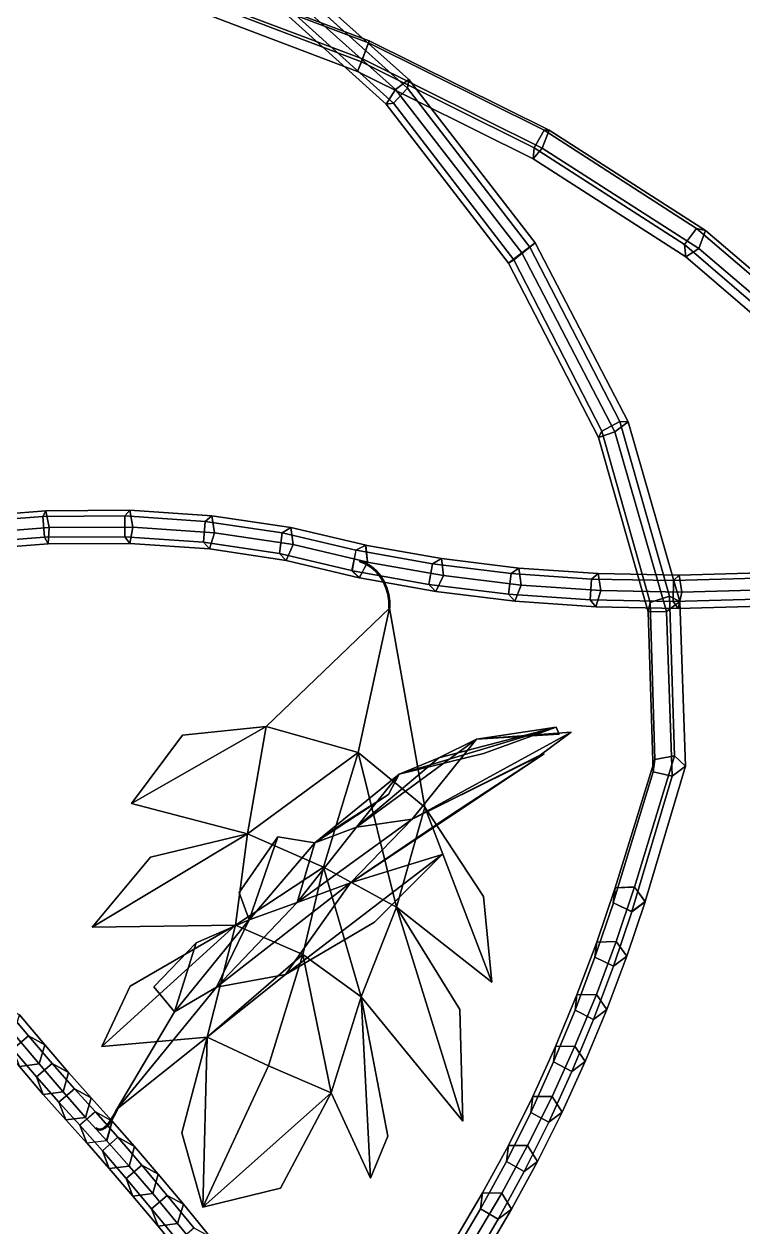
# Model space of a CAD drawing. Header units: metres. Extents: x -349 to 464, y -383 to 362.
# Drawn here: x 270.2 to 318.5, y -28.8 to 52.1 of the extents above; entities that cross this region are included whole.
import ezdxf

# ---------------------------------------------------------------- set-up
doc = ezdxf.new("R2010")
doc.units = ezdxf.units.M

msp = doc.modelspace()

# ---------------------------------------------------------------- linework, layer by layer
at = {"layer": 'Breeder_Leaf', "color": 3}
for points in [[(294.7413, 12.8482, 406.4042), (292.6465, 3.1488, 398.4723), (286.4664, 4.9006, 397.0119)], [(294.7413, 12.8482, 406.4042), (286.4664, 4.9006, 397.0119), (292.6465, 3.1488, 398.4723)], [(297.1327, -0.5403, 400.4984), (292.6465, 3.1488, 398.4723), (294.7413, 12.8482, 406.4042)], [(297.1327, -0.5403, 400.4984), (294.7413, 12.8482, 406.4042), (292.6465, 3.1488, 398.4723)], [(285.2154, -2.3148, 391.1718), (277.4028, -0.279, 388.7762), (286.4664, 4.9006, 397.0119)], [(285.2154, -2.3148, 391.1718), (286.4664, 4.9006, 397.0119), (277.4028, -0.279, 388.7762)], [(277.4028, -0.279, 388.7762), (280.8255, 4.3023, 392.6242), (286.4664, 4.9006, 397.0119)], [(277.4028, -0.279, 388.7762), (286.4664, 4.9006, 397.0119), (280.8255, 4.3023, 392.6242)], [(292.6465, 3.1488, 398.4723), (285.2154, -2.3148, 391.1718), (286.4664, 4.9006, 397.0119)], [(292.6465, 3.1488, 398.4723), (286.4664, 4.9006, 397.0119), (285.2154, -2.3148, 391.1718)], [(298.0679, 2.788, 227.8255), (305.9563, 4.8553, 220.9034), (295.4057, 1.6896, 224.134)], [(298.0679, 2.788, 227.8255), (295.4057, 1.6896, 224.134), (305.9563, 4.8553, 220.9034)], [(305.9563, 4.8553, 220.9034), (301.0703, 3.08035, 220.8307), (295.4057, 1.6896, 224.134)], [(305.9563, 4.8553, 220.9034), (295.4057, 1.6896, 224.134), (301.0703, 3.08035, 220.8307)], [(300.5899, 4.04605, 231.584), (305.9563, 4.8553, 220.9034), (298.0679, 2.788, 227.8255)], [(300.5899, 4.04605, 231.584), (298.0679, 2.788, 227.8255), (305.9563, 4.8553, 220.9034)], [(300.5899, 4.04605, 231.584), (306.1547, 4.3707, 226.91), (305.9563, 4.8553, 220.9034)], [(300.5899, 4.04605, 231.584), (305.9563, 4.8553, 220.9034), (306.1547, 4.3707, 226.91)], [(296.2791, -1.3484, 236.8892), (300.5899, 4.04605, 231.584), (292.5389, -1.8873, 233.3115)], [(296.2791, -1.3484, 236.8892), (292.5389, -1.8873, 233.3115), (300.5899, 4.04605, 231.584)], [(300.5899, 4.04605, 231.584), (298.0679, 2.788, 227.8255), (292.5389, -1.8873, 233.3115)], [(300.5899, 4.04605, 231.584), (292.5389, -1.8873, 233.3115), (298.0679, 2.788, 227.8255)], [(296.2791, -1.3484, 236.8892), (306.967, 4.5221, 233.4265), (300.5899, 4.04605, 231.584)], [(296.2791, -1.3484, 236.8892), (300.5899, 4.04605, 231.584), (306.967, 4.5221, 233.4265)], [(296.2791, -1.3484, 236.8892), (304.8869, 2.973, 235.7234), (306.967, 4.5221, 233.4265)], [(296.2791, -1.3484, 236.8892), (306.967, 4.5221, 233.4265), (304.8869, 2.973, 235.7234)], [(292.6465, 3.1488, 398.4723), (290.3134, -4.562, 392.7798), (285.2154, -2.3148, 391.1718)], [(292.6465, 3.1488, 398.4723), (285.2154, -2.3148, 391.1718), (290.3134, -4.562, 392.7798)], [(295.2294, -7.2526, 394.2528), (290.3134, -4.562, 392.7798), (292.6465, 3.1488, 398.4723)], [(295.2294, -7.2526, 394.2528), (292.6465, 3.1488, 398.4723), (290.3134, -4.562, 392.7798)], [(292.1219, -5.6245, 242.0732), (305.1422, 3.04974, 241.2531), (296.2791, -1.3484, 236.8892)], [(292.1219, -5.6245, 242.0732), (296.2791, -1.3484, 236.8892), (305.1422, 3.04974, 241.2531)], [(292.1219, -5.6245, 242.0732), (298.7833, -1.1206, 243.8019), (305.1422, 3.04974, 241.2531)], [(292.1219, -5.6245, 242.0732), (305.1422, 3.04974, 241.2531), (298.7833, -1.1206, 243.8019)], [(292.5389, -1.8873, 233.3115), (298.0679, 2.788, 227.8255), (295.4057, 1.6896, 224.134)], [(292.5389, -1.8873, 233.3115), (295.4057, 1.6896, 224.134), (298.0679, 2.788, 227.8255)], [(297.1327, -0.5403, 400.4984), (295.2294, -7.2526, 394.2528), (292.6465, 3.1488, 398.4723)], [(297.1327, -0.5403, 400.4984), (292.6465, 3.1488, 398.4723), (295.2294, -7.2526, 394.2528)], [(292.5389, -1.8873, 233.3115), (295.4057, 1.6896, 224.134), (289.7201, -2.9264, 229.1511)], [(292.5389, -1.8873, 233.3115), (289.7201, -2.9264, 229.1511), (295.4057, 1.6896, 224.134)], [(295.4057, 1.6896, 224.134), (294.6734, 0.3088, 217.012), (289.7201, -2.9264, 229.1511)], [(295.4057, 1.6896, 224.134), (289.7201, -2.9264, 229.1511), (294.6734, 0.3088, 217.012)], [(294.6734, 0.3088, 217.012), (291.6452, -1.6096, 220.425), (289.7201, -2.9264, 229.1511)], [(294.6734, 0.3088, 217.012), (289.7201, -2.9264, 229.1511), (291.6452, -1.6096, 220.425)], [(297.1327, -0.5403, 400.4984), (301.6211, -12.2922, 396.3077), (295.2294, -7.2526, 394.2528)], [(297.1327, -0.5403, 400.4984), (295.2294, -7.2526, 394.2528), (301.6211, -12.2922, 396.3077)], [(297.1327, -0.5403, 400.4984), (301.0676, -6.5345, 399.8174), (301.6211, -12.2922, 396.3077)], [(297.1327, -0.5403, 400.4984), (301.6211, -12.2922, 396.3077), (301.0676, -6.5345, 399.8174)], [(292.1219, -5.6245, 242.0732), (296.2791, -1.3484, 236.8892), (288.5421, -6.9357, 237.7095)], [(292.1219, -5.6245, 242.0732), (288.5421, -6.9357, 237.7095), (296.2791, -1.3484, 236.8892)], [(296.2791, -1.3484, 236.8892), (292.5389, -1.8873, 233.3115), (288.5421, -6.9357, 237.7095)], [(296.2791, -1.3484, 236.8892), (288.5421, -6.9357, 237.7095), (292.5389, -1.8873, 233.3115)], [(284.4086, -8.4762, 386.4142), (274.7637, -8.6031, 381.4696), (285.2154, -2.3148, 391.1718)], [(284.4086, -8.4762, 386.4142), (285.2154, -2.3148, 391.1718), (274.7637, -8.6031, 381.4696)], [(274.7637, -8.6031, 381.4696), (278.6837, -3.8844, 386.4003), (285.2154, -2.3148, 391.1718)], [(274.7637, -8.6031, 381.4696), (285.2154, -2.3148, 391.1718), (278.6837, -3.8844, 386.4003)], [(290.3134, -4.562, 392.7798), (284.4086, -8.4762, 386.4142), (285.2154, -2.3148, 391.1718)], [(290.3134, -4.562, 392.7798), (285.2154, -2.3148, 391.1718), (284.4086, -8.4762, 386.4142)], [(288.5421, -6.9357, 237.7095), (292.5389, -1.8873, 233.3115), (289.7201, -2.9264, 229.1511)], [(288.5421, -6.9357, 237.7095), (289.7201, -2.9264, 229.1511), (292.5389, -1.8873, 233.3115)], [(287.247, -2.5326, 218.605), (284.6514, -6.2682, 225.0278), (285.3228, -8.1088, 233.0313)], [(287.247, -2.5326, 218.605), (285.3228, -8.1088, 233.0313), (284.6514, -6.2682, 225.0278)], [(289.7201, -2.9264, 229.1511), (287.247, -2.5326, 218.605), (285.3228, -8.1088, 233.0313)], [(289.7201, -2.9264, 229.1511), (285.3228, -8.1088, 233.0313), (287.247, -2.5326, 218.605)], [(288.5421, -6.9357, 237.7095), (289.7201, -2.9264, 229.1511), (285.3228, -8.1088, 233.0313)], [(288.5421, -6.9357, 237.7095), (285.3228, -8.1088, 233.0313), (289.7201, -2.9264, 229.1511)], [(287.7607, -11.7845, 247.6156), (298.2812, -3.7157, 247.4485), (292.1219, -5.6245, 242.0732)], [(287.7607, -11.7845, 247.6156), (292.1219, -5.6245, 242.0732), (298.2812, -3.7157, 247.4485)], [(287.7607, -11.7845, 247.6156), (293.7444, -8.2736, 249.5507), (298.2812, -3.7157, 247.4485)], [(287.7607, -11.7845, 247.6156), (298.2812, -3.7157, 247.4485), (293.7444, -8.2736, 249.5507)], [(290.3134, -4.562, 392.7798), (288.9352, -10.432, 387.8354), (284.4086, -8.4762, 386.4142)], [(290.3134, -4.562, 392.7798), (284.4086, -8.4762, 386.4142), (288.9352, -10.432, 387.8354)], [(292.8416, -13.2892, 389.7475), (288.9352, -10.432, 387.8354), (290.3134, -4.562, 392.7798)], [(292.8416, -13.2892, 389.7475), (290.3134, -4.562, 392.7798), (288.9352, -10.432, 387.8354)], [(295.2294, -7.2526, 394.2528), (292.8416, -13.2892, 389.7475), (290.3134, -4.562, 392.7798)], [(295.2294, -7.2526, 394.2528), (290.3134, -4.562, 392.7798), (292.8416, -13.2892, 389.7475)], [(287.7607, -11.7845, 247.6156), (292.1219, -5.6245, 242.0732), (283.1263, -12.6403, 243.662)], [(287.7607, -11.7845, 247.6156), (283.1263, -12.6403, 243.662), (292.1219, -5.6245, 242.0732)], [(292.1219, -5.6245, 242.0732), (288.5421, -6.9357, 237.7095), (283.1263, -12.6403, 243.662)], [(292.1219, -5.6245, 242.0732), (283.1263, -12.6403, 243.662), (288.5421, -6.9357, 237.7095)], [(283.1263, -12.6403, 243.662), (288.5421, -6.9357, 237.7095), (285.3228, -8.1088, 233.0313)], [(283.1263, -12.6403, 243.662), (285.3228, -8.1088, 233.0313), (288.5421, -6.9357, 237.7095)], [(295.2294, -7.2526, 394.2528), (299.6865, -21.6574, 390.0006), (292.8416, -13.2892, 389.7475)], [(295.2294, -7.2526, 394.2528), (292.8416, -13.2892, 389.7475), (299.6865, -21.6574, 390.0006)], [(295.2294, -7.2526, 394.2528), (299.4735, -14.1487, 392.8112), (299.6865, -21.6574, 390.0006)], [(295.2294, -7.2526, 394.2528), (299.6865, -21.6574, 390.0006), (299.4735, -14.1487, 392.8112)], [(282.4995, -15.9999, 382.1066), (275.4167, -16.6269, 380.492), (284.4086, -8.4762, 386.4142)], [(282.4995, -15.9999, 382.1066), (284.4086, -8.4762, 386.4142), (275.4167, -16.6269, 380.492)], [(275.4167, -16.6269, 380.492), (277.3257, -12.5663, 382.5818), (284.4086, -8.4762, 386.4142)], [(275.4167, -16.6269, 380.492), (284.4086, -8.4762, 386.4142), (277.3257, -12.5663, 382.5818)], [(283.1263, -12.6403, 243.662), (285.3228, -8.1088, 233.0313), (280.2878, -14.2882, 237.9504)], [(283.1263, -12.6403, 243.662), (280.2878, -14.2882, 237.9504), (285.3228, -8.1088, 233.0313)], [(285.3228, -8.1088, 233.0313), (281.7473, -9.668, 225.5677), (280.2878, -14.2882, 237.9504)], [(285.3228, -8.1088, 233.0313), (280.2878, -14.2882, 237.9504), (281.7473, -9.668, 225.5677)], [(288.9352, -10.432, 387.8354), (282.4995, -15.9999, 382.1066), (284.4086, -8.4762, 386.4142)], [(288.9352, -10.432, 387.8354), (284.4086, -8.4762, 386.4142), (282.4995, -15.9999, 382.1066)], [(281.7473, -9.668, 225.5677), (278.9118, -12.6234, 231.1119), (280.2878, -14.2882, 237.9504)], [(281.7473, -9.668, 225.5677), (280.2878, -14.2882, 237.9504), (278.9118, -12.6234, 231.1119)], [(288.9352, -10.432, 387.8354), (286.6089, -17.9258, 383.2576), (282.4995, -15.9999, 382.1066)], [(288.9352, -10.432, 387.8354), (282.4995, -15.9999, 382.1066), (286.6089, -17.9258, 383.2576)], [(290.8279, -19.7371, 384.2521), (286.6089, -17.9258, 383.2576), (288.9352, -10.432, 387.8354)], [(290.8279, -19.7371, 384.2521), (288.9352, -10.432, 387.8354), (286.6089, -17.9258, 383.2576)], [(292.8416, -13.2892, 389.7475), (290.8279, -19.7371, 384.2521), (288.9352, -10.432, 387.8354)], [(292.8416, -13.2892, 389.7475), (288.9352, -10.432, 387.8354), (290.8279, -19.7371, 384.2521)], [(287.7607, -11.7845, 247.6156), (283.1263, -12.6403, 243.662), (276.4316, -20.8473, 250.6768)], [(287.7607, -11.7845, 247.6156), (276.4316, -20.8473, 250.6768), (283.1263, -12.6403, 243.662)], [(276.4316, -20.8473, 250.6768), (283.1263, -12.6403, 243.662), (280.2878, -14.2882, 237.9504)], [(276.4316, -20.8473, 250.6768), (280.2878, -14.2882, 237.9504), (283.1263, -12.6403, 243.662)], [(292.8416, -13.2892, 389.7475), (293.4666, -25.481, 386.3335), (290.8279, -19.7371, 384.2521)], [(292.8416, -13.2892, 389.7475), (290.8279, -19.7371, 384.2521), (293.4666, -25.481, 386.3335)], [(292.8416, -13.2892, 389.7475), (294.639, -22.6535, 387.9561), (293.4666, -25.481, 386.3335)], [(292.8416, -13.2892, 389.7475), (293.4666, -25.481, 386.3335), (294.639, -22.6535, 387.9561)], [(282.1935, -27.4336, 381.1315), (280.7928, -22.429, 381.2778), (282.4995, -15.9999, 382.1066)], [(282.1935, -27.4336, 381.1315), (282.4995, -15.9999, 382.1066), (280.7928, -22.429, 381.2778)], [(286.6089, -17.9258, 383.2576), (282.1935, -27.4336, 381.1315), (282.4995, -15.9999, 382.1066)], [(286.6089, -17.9258, 383.2576), (282.4995, -15.9999, 382.1066), (282.1935, -27.4336, 381.1315)], [(290.8279, -19.7371, 384.2521), (282.1935, -27.4336, 381.1315), (286.6089, -17.9258, 383.2576)], [(290.8279, -19.7371, 384.2521), (286.6089, -17.9258, 383.2576), (282.1935, -27.4336, 381.1315)], [(290.8279, -19.7371, 384.2521), (287.4306, -26.1558, 383.8319), (282.1935, -27.4336, 381.1315)], [(290.8279, -19.7371, 384.2521), (282.1935, -27.4336, 381.1315), (287.4306, -26.1558, 383.8319)]]:
    msp.add_3dface(points, dxfattribs=at)
at = {"layer": 'Breeder_Petiole', "color": 3}
for points in [[(285.1446, 56.704, 464.3253), (295.147, 47.7394, 467.8398), (294.5256, 46.7594, 467.0937), (284.8132, 55.5105, 463.7179)], [(286.0421, 57.3743, 463.4808), (296.0446, 48.4097, 466.9953), (295.147, 47.7394, 467.8398), (285.1446, 56.704, 464.3253)], [(286.2438, 56.579, 462.3717), (295.9562, 47.8279, 465.7475), (296.0446, 48.4097, 466.9953), (286.0421, 57.3743, 463.4808)], [(280.4397, 55.8937, 441.008), (293.384, 50.9984, 441.0654), (292.9265, 49.7951, 441.623), (279.9821, 54.6904, 441.5655)], [(280.6971, 55.6628, 439.6725), (293.3372, 50.8661, 439.693), (293.384, 50.9984, 441.0654), (280.4397, 55.8937, 441.008)], [(285.4886, 55.4337, 462.5174), (295.0228, 46.8138, 465.8079), (295.9562, 47.8279, 465.7475), (286.2438, 56.579, 462.3717)], [(280.4072, 54.3423, 439.3979), (292.8603, 49.6061, 439.3958), (293.3372, 50.8661, 439.693), (280.6971, 55.6628, 439.6725)], [(284.8132, 55.5105, 463.7179), (294.5256, 46.7594, 467.0937), (295.0228, 46.8138, 465.8079), (285.4886, 55.4337, 462.5174)], [(279.9821, 54.6904, 441.5655), (292.9265, 49.7951, 441.623), (292.6079, 48.948, 440.5817), (279.9678, 53.7448, 440.5612)], [(279.9678, 53.7448, 440.5612), (292.6079, 48.948, 440.5817), (292.8603, 49.6061, 439.3958), (280.4072, 54.3423, 439.3979)], [(293.384, 50.9984, 441.0654), (305.4797, 44.9952, 438.0354), (305.0222, 43.7919, 438.5929), (292.9265, 49.7951, 441.623)], [(293.3372, 50.8661, 439.693), (305.1396, 44.9909, 436.6985), (305.4797, 44.9952, 438.0354), (293.384, 50.9984, 441.0654)], [(292.8603, 49.6061, 439.3958), (304.4824, 43.8096, 436.423), (305.1396, 44.9909, 436.6985), (293.3372, 50.8661, 439.693)], [(292.9265, 49.7951, 441.623), (305.0222, 43.7919, 438.5929), (304.4102, 43.07289, 437.5871), (292.6079, 48.948, 440.5817)], [(292.6079, 48.948, 440.5817), (304.4102, 43.07289, 437.5871), (304.4824, 43.8096, 436.423), (292.8603, 49.6061, 439.3958)], [(295.147, 47.7394, 467.8398), (303.6397, 36.7601, 468.1507), (302.7588, 36.06103, 467.3517), (294.5256, 46.7594, 467.0937)], [(295.0228, 46.8138, 465.8079), (303.0966, 36.2879, 466.0335), (304.1894, 37.1295, 466.0056), (295.9562, 47.8279, 465.7475)], [(296.0446, 48.4097, 466.9953), (304.5372, 37.4305, 467.3062), (303.6397, 36.7601, 468.1507), (295.147, 47.7394, 467.8398)], [(295.9562, 47.8279, 465.7475), (304.1894, 37.1295, 466.0056), (304.5372, 37.4305, 467.3062), (296.0446, 48.4097, 466.9953)], [(294.5256, 46.7594, 467.0937), (302.7588, 36.06103, 467.3517), (303.0966, 36.2879, 466.0335), (295.0228, 46.8138, 465.8079)], [(304.4824, 43.8096, 436.423), (314.5769, 37.3001, 430.6577), (315.3968, 38.3894, 430.8683), (305.1396, 44.9909, 436.6985)], [(305.4797, 44.9952, 438.0354), (316.0017, 38.2441, 432.0996), (315.5442, 37.04088, 432.6572), (305.0222, 43.7919, 438.5929)], [(305.1396, 44.9909, 436.6985), (315.3968, 38.3894, 430.8683), (316.0017, 38.2441, 432.0996), (305.4797, 44.9952, 438.0354)], [(304.4102, 43.07289, 437.5871), (314.6675, 36.4714, 431.757), (314.5769, 37.3001, 430.6577), (304.4824, 43.8096, 436.423)], [(305.0222, 43.7919, 438.5929), (315.5442, 37.04088, 432.6572), (314.6675, 36.4714, 431.757), (304.4102, 43.07289, 437.5871)], [(314.5769, 37.3001, 430.6577), (322.5388, 30.4678, 422.4456), (323.4941, 31.4573, 422.552), (315.3968, 38.3894, 430.8683)], [(315.3968, 38.3894, 430.8683), (323.4941, 31.4573, 422.552), (324.3195, 31.1497, 423.6138), (316.0017, 38.2441, 432.0996)], [(316.0017, 38.2441, 432.0996), (324.3195, 31.1497, 423.6138), (323.8619, 29.9464, 424.1714), (315.5442, 37.04088, 432.6572)], [(304.5372, 37.4305, 467.3062), (310.7887, 25.3822, 464.3868), (309.8912, 24.7118, 465.2313), (303.6397, 36.7601, 468.1507)], [(304.1894, 37.1295, 466.0056), (310.2343, 25.405, 463.1237), (310.7887, 25.3822, 464.3868), (304.5372, 37.4305, 467.3062)], [(314.6675, 36.4714, 431.757), (322.7648, 29.5393, 423.4407), (322.5388, 30.4678, 422.4456), (314.5769, 37.3001, 430.6577)], [(303.6397, 36.7601, 468.1507), (309.8912, 24.7118, 465.2313), (308.8037, 24.3365, 464.4699), (302.7588, 36.06103, 467.3517)], [(303.0966, 36.2879, 466.0335), (309.0146, 24.7625, 463.1747), (310.2343, 25.405, 463.1237), (304.1894, 37.1295, 466.0056)], [(315.5442, 37.04088, 432.6572), (323.8619, 29.9464, 424.1714), (322.7648, 29.5393, 423.4407), (314.6675, 36.4714, 431.757)], [(302.7588, 36.06103, 467.3517), (308.8037, 24.3365, 464.4699), (309.0146, 24.7625, 463.1747), (303.0966, 36.2879, 466.0335)], [(309.0146, 24.7625, 463.1747), (312.2672, 13.2301, 457.4778), (313.5704, 13.6643, 457.3501), (310.2343, 25.405, 463.1237)], [(310.7887, 25.3822, 464.3868), (314.2606, 13.3024, 458.4885), (313.3631, 12.6321, 459.333), (309.8912, 24.7118, 465.2313)], [(310.2343, 25.405, 463.1237), (313.5704, 13.6643, 457.3501), (314.2606, 13.3024, 458.4885), (310.7887, 25.3822, 464.3868)], [(308.8037, 24.3365, 464.4699), (312.1398, 12.5958, 458.6963), (312.2672, 13.2301, 457.4778), (309.0146, 24.7625, 463.1747)], [(309.8912, 24.7118, 465.2313), (313.3631, 12.6321, 459.333), (312.1398, 12.5958, 458.6963), (308.8037, 24.3365, 464.4699)], [(271.6505, 19.407, 396.7366), (277.2947, 19.4447, 398.1767), (276.9677, 19.06155, 399.4611), (271.4483, 19.02566, 398.0469)], [(271.8736, 18.2719, 395.985), (277.4949, 18.3064, 397.4233), (277.2947, 19.4447, 398.1767), (271.6505, 19.407, 396.7366)], [(277.2947, 19.4447, 398.1767), (282.8023, 19.06575, 400.0353), (282.3531, 18.6899, 401.2844), (276.9677, 19.06155, 399.4611)], [(277.4949, 18.3064, 397.4233), (282.9798, 17.9261, 399.2784), (282.8023, 19.06575, 400.0353), (277.2947, 19.4447, 398.1767)], [(265.9312, 18.952, 395.7294), (271.6505, 19.407, 396.7366), (271.4483, 19.02566, 398.0469), (265.8549, 18.5815, 397.0561)], [(265.8549, 18.5815, 397.0561), (271.4483, 19.02566, 398.0469), (271.5491, 17.6274, 398.1015), (266.0578, 17.1949, 397.121)], [(266.1769, 17.8216, 394.9778), (271.8736, 18.2719, 395.985), (271.6505, 19.407, 396.7366), (265.9312, 18.952, 395.7294)], [(271.4483, 19.02566, 398.0469), (276.9677, 19.06155, 399.4611), (276.9669, 17.6591, 399.4976), (271.5491, 17.6274, 398.1015)], [(276.9677, 19.06155, 399.4611), (282.3531, 18.6899, 401.2844), (282.2524, 17.2907, 401.2952), (276.9669, 17.6591, 399.4976)], [(282.3531, 18.6899, 401.2844), (287.5459, 17.9161, 403.4982), (287.3479, 16.5275, 403.476), (282.2524, 17.2907, 401.2952)], [(282.8023, 19.06575, 400.0353), (288.1136, 18.2754, 402.2933), (287.5459, 17.9161, 403.4982), (282.3531, 18.6899, 401.2844)], [(282.9798, 17.9261, 399.2784), (288.2686, 17.136, 401.5311), (288.1136, 18.2754, 402.2933), (282.8023, 19.06575, 400.0353)], [(266.2547, 16.7418, 395.8329), (271.8113, 17.1783, 396.8237), (271.8736, 18.2719, 395.985), (266.1769, 17.8216, 394.9778)], [(271.8113, 17.1783, 396.8237), (277.2935, 17.2092, 398.235), (277.4949, 18.3064, 397.4233), (271.8736, 18.2719, 395.985)], [(277.2935, 17.2092, 398.235), (282.6418, 16.8354, 400.0525), (282.9798, 17.9261, 399.2784), (277.4949, 18.3064, 397.4233)], [(282.6418, 16.8354, 400.0525), (287.7981, 16.06197, 402.2578), (288.2686, 17.136, 401.5311), (282.9798, 17.9261, 399.2784)], [(287.5459, 17.9161, 403.4982), (292.4896, 16.7496, 406.0797), (292.1982, 15.3788, 406.0173), (287.3479, 16.5275, 403.476)], [(288.1136, 18.2754, 402.2933), (293.1706, 17.08365, 404.9273), (292.4896, 16.7496, 406.0797), (287.5459, 17.9161, 403.4982)], [(288.2686, 17.136, 401.5311), (293.3036, 15.9461, 404.1581), (293.1706, 17.08365, 404.9273), (288.1136, 18.2754, 402.2933)], [(266.0578, 17.1949, 397.121), (271.5491, 17.6274, 398.1015), (271.8113, 17.1783, 396.8237), (266.2547, 16.7418, 395.8329)], [(271.5491, 17.6274, 398.1015), (276.9669, 17.6591, 399.4976), (277.2935, 17.2092, 398.235), (271.8113, 17.1783, 396.8237)], [(276.9669, 17.6591, 399.4976), (282.2524, 17.2907, 401.2952), (282.6418, 16.8354, 400.0525), (277.2935, 17.2092, 398.235)], [(282.2524, 17.2907, 401.2952), (287.3479, 16.5275, 403.476), (287.7981, 16.06197, 402.2578), (282.6418, 16.8354, 400.0525)], [(287.7981, 16.06197, 402.2578), (292.7061, 14.8985, 404.828), (293.3036, 15.9461, 404.1581), (288.2686, 17.136, 401.5311)], [(293.1067, 17.09645, 404.8945), (298.2382, 16.1854, 407.2417), (297.6323, 15.8375, 408.4313), (292.5008, 16.7485, 406.0841)], [(293.2523, 15.9552, 404.1331), (298.3839, 15.04422, 406.4803), (298.2382, 16.1854, 407.2417), (293.1067, 17.09645, 404.8945)], [(287.3479, 16.5275, 403.476), (292.1982, 15.3788, 406.0173), (292.7061, 14.8985, 404.828), (287.7981, 16.06197, 402.2578)], [(292.5008, 16.7485, 406.0841), (297.6323, 15.8375, 408.4313), (297.4009, 14.4541, 408.4003), (292.2694, 15.3652, 406.0531)], [(298.2382, 16.1854, 407.2417), (303.4521, 15.5487, 409.3042), (302.9237, 15.1909, 410.5273), (297.6323, 15.8375, 408.4313)], [(298.3839, 15.04422, 406.4803), (303.611, 14.4046, 408.5499), (303.4521, 15.5487, 409.3042), (298.2382, 16.1854, 407.2417)], [(292.7379, 14.8914, 404.845), (297.8694, 13.9804, 407.1922), (298.3839, 15.04422, 406.4803), (293.2523, 15.9552, 404.1331)], [(292.7647, 16.03604, 405.2381), (293.1521, 15.8738, 405.4446), (293.1362, 15.8289, 405.4394), (292.7487, 15.9908, 405.2328)], [(292.7487, 15.9908, 405.2328), (293.1362, 15.8289, 405.4394), (293.1518, 15.8131, 405.3978), (292.7643, 15.9749, 405.1909)], [(292.7643, 15.9749, 405.1909), (293.1518, 15.8131, 405.3978), (293.1769, 15.8473, 405.3775), (292.7897, 16.00938, 405.1704)], [(292.7899, 16.04694, 405.1994), (293.1772, 15.8846, 405.4063), (293.1521, 15.8738, 405.4446), (292.7647, 16.03604, 405.2381)], [(292.7897, 16.00938, 405.1704), (293.1769, 15.8473, 405.3775), (293.1772, 15.8846, 405.4063), (292.7899, 16.04694, 405.1994)], [(293.1521, 15.8738, 405.4446), (293.5153, 15.6475, 405.6429), (293.4939, 15.6059, 405.6346), (293.1362, 15.8289, 405.4394)], [(293.1362, 15.8289, 405.4394), (293.4939, 15.6059, 405.6346), (293.5077, 15.5911, 405.5925), (293.1518, 15.8131, 405.3978)], [(293.1518, 15.8131, 405.3978), (293.5077, 15.5911, 405.5925), (293.5371, 15.6227, 405.5747), (293.1769, 15.8473, 405.3775)], [(293.1772, 15.8846, 405.4063), (293.5418, 15.6574, 405.6057), (293.5153, 15.6475, 405.6429), (293.1521, 15.8738, 405.4446)], [(293.1769, 15.8473, 405.3775), (293.5371, 15.6227, 405.5747), (293.5418, 15.6574, 405.6057), (293.1772, 15.8846, 405.4063)], [(293.5153, 15.6475, 405.6429), (293.8434, 15.3632, 405.8269), (293.817, 15.3257, 405.8159), (293.4939, 15.6059, 405.6346)], [(293.4939, 15.6059, 405.6346), (293.817, 15.3257, 405.8159), (293.8292, 15.312, 405.7733), (293.5077, 15.5911, 405.5925)], [(293.5077, 15.5911, 405.5925), (293.8292, 15.312, 405.7733), (293.8624, 15.3404, 405.7579), (293.5371, 15.6227, 405.5747)], [(293.5418, 15.6574, 405.6057), (293.8712, 15.3719, 405.7909), (293.8434, 15.3632, 405.8269), (293.5153, 15.6475, 405.6429)], [(293.5371, 15.6227, 405.5747), (293.8624, 15.3404, 405.7579), (293.8712, 15.3719, 405.7909), (293.5418, 15.6574, 405.6057)], [(293.8712, 15.3719, 405.7909), (294.1581, 15.03417, 405.9577), (294.1292, 15.0269, 405.9928), (293.8434, 15.3632, 405.8269)], [(293.8624, 15.3404, 405.7579), (294.1459, 15.00661, 405.923), (294.1581, 15.03417, 405.9577), (293.8712, 15.3719, 405.7909)], [(297.6323, 15.8375, 408.4313), (302.9237, 15.1909, 410.5273), (302.7544, 13.7982, 410.5245), (297.4009, 14.4541, 408.4003)], [(303.4521, 15.5487, 409.3042), (308.7872, 15.1765, 411.1045), (308.3383, 14.8126, 412.3572), (302.9237, 15.1909, 410.5273)], [(303.611, 14.4046, 408.5499), (308.9598, 14.0301, 410.3567), (308.7872, 15.1765, 411.1045), (303.4521, 15.5487, 409.3042)], [(292.2694, 15.3652, 406.0531), (297.4009, 14.4541, 408.4003), (297.8694, 13.9804, 407.1922), (292.7379, 14.8914, 404.845)], [(293.8434, 15.3632, 405.8269), (294.1292, 15.0269, 405.9928), (294.0985, 14.9942, 405.9793), (293.817, 15.3257, 405.8159)], [(293.817, 15.3257, 405.8159), (294.0985, 14.9942, 405.9793), (294.1093, 14.982, 405.9362), (293.8292, 15.312, 405.7733)], [(293.8292, 15.312, 405.7733), (294.1093, 14.982, 405.9362), (294.1459, 15.00661, 405.923), (293.8624, 15.3404, 405.7579)], [(294.1292, 15.0269, 405.9928), (294.3666, 14.6459, 406.1369), (294.3324, 14.6186, 406.1212), (294.0985, 14.9942, 405.9793)], [(294.0985, 14.9942, 405.9793), (294.3324, 14.6186, 406.1212), (294.3419, 14.6081, 406.0778), (294.1093, 14.982, 405.9362)], [(294.1093, 14.982, 405.9362), (294.3419, 14.6081, 406.0778), (294.3813, 14.6283, 406.0665), (294.1459, 15.00661, 405.923)], [(294.1581, 15.03417, 405.9577), (294.3964, 14.6515, 406.1028), (294.3666, 14.6459, 406.1369), (294.1292, 15.0269, 405.9928)], [(294.1459, 15.00661, 405.923), (294.3813, 14.6283, 406.0665), (294.3964, 14.6515, 406.1028), (294.1581, 15.03417, 405.9577)], [(294.3666, 14.6459, 406.1369), (294.5505, 14.2284, 406.256), (294.5135, 14.2072, 406.2386), (294.3324, 14.6186, 406.1212)], [(294.3324, 14.6186, 406.1212), (294.5135, 14.2072, 406.2386), (294.5221, 14.1985, 406.195), (294.3419, 14.6081, 406.0778)], [(294.3419, 14.6081, 406.0778), (294.5221, 14.1985, 406.195), (294.5635, 14.2139, 406.1852), (294.3813, 14.6283, 406.0665)], [(294.3964, 14.6515, 406.1028), (294.581, 14.2323, 406.2228), (294.5505, 14.2284, 406.256), (294.3666, 14.6459, 406.1369)], [(294.3813, 14.6283, 406.0665), (294.5635, 14.2139, 406.1852), (294.581, 14.2323, 406.2228), (294.3964, 14.6515, 406.1028)], [(297.8694, 13.9804, 407.1922), (303.1822, 13.3289, 409.2998), (303.611, 14.4046, 408.5499), (298.3839, 15.04422, 406.4803)], [(302.9237, 15.1909, 410.5273), (308.3383, 14.8126, 412.3572), (308.2327, 13.4138, 412.3796), (302.7544, 13.7982, 410.5245)], [(308.3383, 14.8126, 412.3572), (313.8501, 14.7041, 413.9119), (313.8098, 13.3025, 413.9563), (308.2327, 13.4138, 412.3796)], [(308.7872, 15.1765, 411.1045), (314.2181, 15.07006, 412.6336), (313.8501, 14.7041, 413.9119), (308.3383, 14.8126, 412.3572)], [(308.9598, 14.0301, 410.3567), (314.4047, 13.922, 411.8917), (314.2181, 15.07006, 412.6336), (308.7872, 15.1765, 411.1045)], [(313.8501, 14.7041, 413.9119), (319.4328, 14.8656, 415.1836), (319.4588, 13.4643, 415.2466), (313.8098, 13.3025, 413.9563)], [(314.2181, 15.07006, 412.6336), (319.7186, 15.2295, 413.8839), (319.4328, 14.8656, 415.1836), (313.8501, 14.7041, 413.9119)], [(314.4047, 13.922, 411.8917), (319.9196, 14.08071, 413.147), (319.7186, 15.2295, 413.8839), (314.2181, 15.07006, 412.6336)], [(294.5505, 14.2284, 406.256), (294.6769, 13.7836, 406.3477), (294.638, 13.7687, 406.3289), (294.5135, 14.2072, 406.2386)], [(294.5135, 14.2072, 406.2386), (294.638, 13.7687, 406.3289), (294.6458, 13.7619, 406.2852), (294.5221, 14.1985, 406.195)], [(294.5221, 14.1985, 406.195), (294.6458, 13.7619, 406.2852), (294.6887, 13.7723, 406.2767), (294.5635, 14.2139, 406.1852)], [(294.581, 14.2323, 406.2228), (294.7078, 13.7857, 406.3152), (294.6769, 13.7836, 406.3477), (294.5505, 14.2284, 406.256)], [(294.5635, 14.2139, 406.1852), (294.6887, 13.7723, 406.2767), (294.7078, 13.7857, 406.3152), (294.581, 14.2323, 406.2228)], [(294.6769, 13.7836, 406.3477), (294.7431, 13.3211, 406.41), (294.7032, 13.3127, 406.3902), (294.638, 13.7687, 406.3289)], [(294.638, 13.7687, 406.3289), (294.7032, 13.3127, 406.3902), (294.7105, 13.3078, 406.3465), (294.6458, 13.7619, 406.2852)], [(294.6458, 13.7619, 406.2852), (294.7105, 13.3078, 406.3465), (294.7542, 13.313, 406.339), (294.6887, 13.7723, 406.2767)], [(294.7078, 13.7857, 406.3152), (294.7742, 13.3212, 406.378), (294.7431, 13.3211, 406.41), (294.6769, 13.7836, 406.3477)], [(294.6887, 13.7723, 406.2767), (294.7542, 13.313, 406.339), (294.7742, 13.3212, 406.378), (294.7078, 13.7857, 406.3152)], [(297.4009, 14.4541, 408.4003), (302.7544, 13.7982, 410.5245), (303.1822, 13.3289, 409.2998), (297.8694, 13.9804, 407.1922)], [(302.7544, 13.7982, 410.5245), (308.2327, 13.4138, 412.3796), (308.619, 12.9469, 411.1403), (303.1822, 13.3289, 409.2998)], [(303.1822, 13.3289, 409.2998), (308.619, 12.9469, 411.1403), (308.9598, 14.0301, 410.3567), (303.611, 14.4046, 408.5499)], [(308.619, 12.9469, 411.1403), (314.1538, 12.8359, 412.7044), (314.4047, 13.922, 411.8917), (308.9598, 14.0301, 410.3567)], [(314.1538, 12.8359, 412.7044), (319.7599, 12.996, 413.9844), (319.9196, 14.08071, 413.147), (314.4047, 13.922, 411.8917)], [(294.7431, 13.3211, 406.41), (294.7477, 12.8508, 406.4417), (294.7072, 12.849, 406.4212), (294.7032, 13.3127, 406.3902)], [(294.7032, 13.3127, 406.3902), (294.7072, 12.849, 406.4212), (294.7144, 12.8461, 406.3773), (294.7105, 13.3078, 406.3465)], [(294.7105, 13.3078, 406.3465), (294.7144, 12.8461, 406.3773), (294.7585, 12.8461, 406.3703), (294.7542, 13.313, 406.339)], [(294.7742, 13.3212, 406.378), (294.7789, 12.8489, 406.4099), (294.7477, 12.8508, 406.4417), (294.7431, 13.3211, 406.41)], [(294.7542, 13.313, 406.339), (294.7585, 12.8461, 406.3703), (294.7789, 12.8489, 406.4099), (294.7742, 13.3212, 406.378)], [(308.2327, 13.4138, 412.3796), (313.8098, 13.3025, 413.9563), (314.1538, 12.8359, 412.7044), (308.619, 12.9469, 411.1403)], [(312.1398, 12.5958, 458.6963), (312.4797, 1.8499, 450.5282), (312.5742, 2.6839, 449.4333), (312.2672, 13.2301, 457.4778)], [(312.2672, 13.2301, 457.4778), (312.5742, 2.6839, 449.4333), (313.9103, 2.9184, 449.182), (313.5704, 13.6643, 457.3501)], [(314.2606, 13.3024, 458.4885), (314.654, 2.2314, 450.1192), (313.7564, 1.5611, 450.9637), (313.3631, 12.6321, 459.333)], [(313.5704, 13.6643, 457.3501), (313.9103, 2.9184, 449.182), (314.654, 2.2314, 450.1192), (314.2606, 13.3024, 458.4885)], [(313.8098, 13.3025, 413.9563), (319.4588, 13.4643, 415.2466), (319.7599, 12.996, 413.9844), (314.1538, 12.8359, 412.7044)], [(313.3631, 12.6321, 459.333), (313.7564, 1.5611, 450.9637), (312.4797, 1.8499, 450.5282), (312.1398, 12.5958, 458.6963)], [(312.4797, 1.8499, 450.5282), (309.7941, -6.9757, 440.669), (309.9093, -5.9678, 439.734), (312.5742, 2.6839, 449.4333)], [(312.5742, 2.6839, 449.4333), (309.9093, -5.9678, 439.734), (311.2248, -5.9072, 439.3228), (313.9103, 2.9184, 449.182)], [(313.9103, 2.9184, 449.182), (311.2248, -5.9072, 439.3228), (311.9349, -6.8772, 439.9998), (314.654, 2.2314, 450.1192)], [(313.7564, 1.5611, 450.9637), (311.0374, -7.5475, 440.8443), (309.7941, -6.9757, 440.669), (312.4797, 1.8499, 450.5282)], [(314.654, 2.2314, 450.1192), (311.9349, -6.8772, 439.9998), (311.0374, -7.5475, 440.8443), (313.7564, 1.5611, 450.9637)], [(309.796, -6.9699, 440.6756), (308.5603, -10.6267, 436.4599), (308.6796, -9.606, 435.5395), (309.9153, -5.9491, 439.7552)], [(309.9153, -5.9491, 439.7552), (308.6796, -9.606, 435.5395), (309.9909, -9.5582, 435.1137), (311.2266, -5.9014, 439.3295)], [(311.2266, -5.9014, 439.3295), (309.9909, -9.5582, 435.1137), (310.6944, -10.549, 435.7669), (311.9301, -6.8922, 439.9827)], [(311.0326, -7.5625, 440.8272), (309.7968, -11.2193, 436.6115), (308.5603, -10.6267, 436.4599), (309.796, -6.9699, 440.6756)], [(311.9301, -6.8922, 439.9827), (310.6944, -10.549, 435.7669), (309.7968, -11.2193, 436.6115), (311.0326, -7.5625, 440.8272)], [(308.5603, -10.6267, 436.4599), (307.2235, -14.1923, 432.2092), (307.3473, -13.159, 431.3035), (308.6796, -9.606, 435.5395)], [(308.6796, -9.606, 435.5395), (307.3473, -13.159, 431.3035), (308.6541, -13.1238, 430.863), (309.9909, -9.5582, 435.1137)], [(309.9909, -9.5582, 435.1137), (308.6541, -13.1238, 430.863), (309.3503, -14.135, 431.4923), (310.6944, -10.549, 435.7669)], [(309.7968, -11.2193, 436.6115), (308.4528, -14.8053, 432.3369), (307.2235, -14.1923, 432.2092), (308.5603, -10.6267, 436.4599)], [(310.6944, -10.549, 435.7669), (309.3503, -14.135, 431.4923), (308.4528, -14.8053, 432.3369), (309.7968, -11.2193, 436.6115)], [(307.2235, -14.1923, 432.2092), (305.7847, -17.6702, 427.9194), (305.9132, -16.6247, 427.0286), (307.3473, -13.159, 431.3035)], [(307.3473, -13.159, 431.3035), (305.9132, -16.6247, 427.0286), (307.2153, -16.6018, 426.5733), (308.6541, -13.1238, 430.863)], [(308.6541, -13.1238, 430.863), (307.2153, -16.6018, 426.5733), (307.9036, -17.6329, 427.1784), (309.3503, -14.135, 431.4923)], [(267.7605, -14.8026, 274.5332), (269.4423, -16.8122, 269.4858), (270.4885, -15.913, 269.4765), (268.8093, -13.9065, 274.5174)], [(268.8093, -13.9065, 274.5174), (270.4885, -15.913, 269.4765), (271.5775, -16.51, 270.0771), (269.8853, -14.4882, 275.1555)], [(269.8853, -14.4882, 275.1555), (271.5775, -16.51, 270.0771), (271.1926, -17.8025, 270.4635), (269.4895, -15.7681, 275.572)], [(308.4528, -14.8053, 432.3369), (307.0061, -18.3032, 428.023), (305.7847, -17.6702, 427.9194), (307.2235, -14.1923, 432.2092)], [(309.3503, -14.135, 431.4923), (307.9036, -17.6329, 427.1784), (307.0061, -18.3032, 428.023), (308.4528, -14.8053, 432.3369)], [(269.4895, -15.7681, 275.572), (271.1926, -17.8025, 270.4635), (269.8749, -17.9733, 270.0924), (268.1785, -15.9465, 275.1812)], [(269.4423, -16.8122, 269.4858), (271.0335, -18.6694, 264.3516), (272.0774, -17.7673, 264.3488), (270.4885, -15.913, 269.4765)], [(270.4885, -15.913, 269.4765), (272.0774, -17.7673, 264.3488), (273.1789, -18.3784, 264.9114), (271.5775, -16.51, 270.0771)], [(269.8749, -17.9733, 270.0924), (271.4802, -19.8464, 264.9158), (271.0335, -18.6694, 264.3516), (269.4423, -16.8122, 269.4858)], [(271.5775, -16.51, 270.0771), (273.1789, -18.3784, 264.9114), (272.8042, -19.6828, 265.2671), (271.1926, -17.8025, 270.4635)], [(305.7847, -17.6702, 427.9194), (304.2446, -21.05863, 423.5933), (304.3783, -20.00116, 422.7174), (305.9132, -16.6247, 427.0286)], [(305.9132, -16.6247, 427.0286), (304.3783, -20.00116, 422.7174), (305.6752, -19.9901, 422.2471), (307.2153, -16.6018, 426.5733)], [(307.2153, -16.6018, 426.5733), (305.6752, -19.9901, 422.2471), (306.3551, -21.04069, 422.8279), (307.9036, -17.6329, 427.1784)], [(271.0335, -18.6694, 264.3516), (272.5324, -20.372, 259.1365), (273.5739, -19.4673, 259.1405), (272.0774, -17.7673, 264.3488)], [(272.0774, -17.7673, 264.3488), (273.5739, -19.4673, 259.1405), (274.6872, -20.0914, 259.6643), (273.1789, -18.3784, 264.9114)], [(307.0061, -18.3032, 428.023), (305.4576, -21.711, 423.6725), (304.2446, -21.05863, 423.5933), (305.7847, -17.6702, 427.9194)], [(307.9036, -17.6329, 427.1784), (306.3551, -21.04069, 422.8279), (305.4576, -21.711, 423.6725), (307.0061, -18.3032, 428.023)], [(271.1926, -17.8025, 270.4635), (272.8042, -19.6828, 265.2671), (271.4802, -19.8464, 264.9158), (269.8749, -17.9733, 270.0924)], [(273.1789, -18.3784, 264.9114), (274.6872, -20.0914, 259.6643), (274.3223, -21.4065, 259.9888), (272.8042, -19.6828, 265.2671)], [(271.4802, -19.8464, 264.9158), (272.9923, -21.5636, 259.6578), (272.5324, -20.372, 259.1365), (271.0335, -18.6694, 264.3516)], [(272.8042, -19.6828, 265.2671), (274.3223, -21.4065, 259.9888), (272.9923, -21.5636, 259.6578), (271.4802, -19.8464, 264.9158)], [(272.5324, -20.372, 259.1365), (273.937, -21.918, 253.847), (274.9763, -21.01091, 253.8578), (273.5739, -19.4673, 259.1405)], [(273.5739, -19.4673, 259.1405), (274.9763, -21.01091, 253.8578), (276.1007, -21.6467, 254.3423), (274.6872, -20.0914, 259.6643)], [(274.6872, -20.0914, 259.6643), (276.1007, -21.6467, 254.3423), (275.745, -22.9718, 254.6352), (274.3223, -21.4065, 259.9888)], [(304.2446, -21.05863, 423.5933), (302.6041, -24.3552, 419.2333), (302.7434, -23.2861, 418.3725), (304.3783, -20.00116, 422.7174)], [(304.3783, -20.00116, 422.7174), (302.7434, -23.2861, 418.3725), (304.0347, -23.2867, 417.8871), (305.6752, -19.9901, 422.2471)], [(305.6752, -19.9901, 422.2471), (304.0347, -23.2867, 417.8871), (304.7056, -24.3562, 418.4434), (306.3551, -21.04069, 422.8279)], [(272.9923, -21.5636, 259.6578), (274.4094, -23.123, 254.3246), (273.937, -21.918, 253.847), (272.5324, -20.372, 259.1365)], [(273.9443, -21.9266, 253.8203), (275.4512, -23.6379, 248.5789), (276.4922, -22.7327, 248.5826), (274.9853, -21.02138, 253.824)], [(274.9853, -21.02138, 253.824), (276.4922, -22.7327, 248.5826), (277.6059, -23.356, 249.1063), (276.099, -21.6447, 254.3478)], [(276.238, -21.1779, 250.9483), (276.396, -20.8403, 250.6653), (276.4166, -20.821, 250.6998), (276.2601, -21.1556, 250.98)], [(276.2648, -21.2099, 250.9324), (276.4243, -20.8692, 250.6466), (276.396, -20.8403, 250.6653), (276.238, -21.1779, 250.9483)], [(276.2601, -21.1556, 250.98), (276.4166, -20.821, 250.6998), (276.4578, -20.8378, 250.7028), (276.3008, -21.1736, 250.984)], [(276.3037, -21.2076, 250.9541), (276.4626, -20.8681, 250.6694), (276.4243, -20.8692, 250.6466), (276.2648, -21.2099, 250.9324)], [(276.3008, -21.1736, 250.984), (276.4578, -20.8378, 250.7028), (276.4626, -20.8681, 250.6694), (276.3037, -21.2076, 250.9541)], [(274.3223, -21.4065, 259.9888), (275.745, -22.9718, 254.6352), (274.4094, -23.123, 254.3246), (272.9923, -21.5636, 259.6578)], [(276.099, -21.6447, 254.3478), (277.6059, -23.356, 249.1063), (277.2418, -24.6713, 249.4311), (275.735, -22.96, 254.6725)], [(275.7435, -21.9289, 252.0176), (275.9092, -21.7264, 251.6295), (275.9348, -21.6988, 251.6548), (275.7709, -21.8995, 252.0392)], [(275.7661, -21.9682, 252.0122), (275.9332, -21.7637, 251.6203), (275.9092, -21.7264, 251.6295), (275.7435, -21.9289, 252.0176)], [(275.8077, -21.9634, 252.0304), (275.9739, -21.7595, 251.6398), (275.9332, -21.7637, 251.6203), (275.7661, -21.9682, 252.0122)], [(275.7709, -21.8995, 252.0392), (275.9348, -21.6988, 251.6548), (275.9749, -21.7189, 251.6614), (275.8108, -21.9203, 252.0473)], [(275.8108, -21.9203, 252.0473), (275.9749, -21.7189, 251.6614), (275.9739, -21.7595, 251.6398), (275.8077, -21.9634, 252.0304)], [(275.9092, -21.7264, 251.6295), (276.0748, -21.4748, 251.2713), (276.0987, -21.4497, 251.3), (275.9348, -21.6988, 251.6548)], [(275.9332, -21.7637, 251.6203), (276.1003, -21.5096, 251.2586), (276.0748, -21.4748, 251.2713), (275.9092, -21.7264, 251.6295)], [(275.9739, -21.7595, 251.6398), (276.14, -21.5063, 251.2792), (276.1003, -21.5096, 251.2586), (275.9332, -21.7637, 251.6203)], [(275.9348, -21.6988, 251.6548), (276.0987, -21.4497, 251.3), (276.139, -21.4687, 251.3052), (275.9749, -21.7189, 251.6614)], [(275.9749, -21.7189, 251.6614), (276.139, -21.4687, 251.3052), (276.14, -21.5063, 251.2792), (275.9739, -21.7595, 251.6398)], [(276.0748, -21.4748, 251.2713), (276.238, -21.1779, 250.9483), (276.2601, -21.1556, 250.98), (276.0987, -21.4497, 251.3)], [(276.1003, -21.5096, 251.2586), (276.2648, -21.2099, 250.9324), (276.238, -21.1779, 250.9483), (276.0748, -21.4748, 251.2713)], [(276.0987, -21.4497, 251.3), (276.2601, -21.1556, 250.98), (276.3008, -21.1736, 250.984), (276.139, -21.4687, 251.3052)], [(276.14, -21.5063, 251.2792), (276.3037, -21.2076, 250.9541), (276.2648, -21.2099, 250.9324), (276.1003, -21.5096, 251.2586)], [(276.139, -21.4687, 251.3052), (276.3008, -21.1736, 250.984), (276.3037, -21.2076, 250.9541), (276.14, -21.5063, 251.2792)], [(305.4576, -21.711, 423.6725), (303.8081, -25.02657, 419.2879), (302.6041, -24.3552, 419.2333), (304.2446, -21.05863, 423.5933)], [(306.3551, -21.04069, 422.8279), (304.7056, -24.3562, 418.4434), (303.8081, -25.02657, 419.2879), (305.4576, -21.711, 423.6725)], [(274.405, -23.1179, 254.3417), (275.9118, -24.8292, 249.1003), (275.4512, -23.6379, 248.5789), (273.9443, -21.9266, 253.8203)], [(275.0004, -22.1275, 254.1906), (275.13, -22.1998, 253.7467), (275.1642, -22.1678, 253.7515), (275.0349, -22.09537, 254.1954)], [(275.0179, -22.17, 254.2026), (275.1473, -22.2419, 253.7586), (275.13, -22.1998, 253.7467), (275.0004, -22.1275, 254.1906)], [(275.0634, -22.1644, 254.215), (275.1925, -22.2364, 253.7709), (275.1473, -22.2419, 253.7586), (275.0179, -22.17, 254.2026)], [(275.0349, -22.09537, 254.1954), (275.1642, -22.1678, 253.7515), (275.2031, -22.1899, 253.7664), (275.0741, -22.1176, 254.2105)], [(275.0741, -22.1176, 254.2105), (275.2031, -22.1899, 253.7664), (275.1925, -22.2364, 253.7709), (275.0634, -22.1644, 254.215)], [(275.13, -22.1998, 253.7467), (275.2713, -22.2158, 253.3008), (275.3039, -22.1837, 253.31), (275.1642, -22.1678, 253.7515)], [(275.1473, -22.2419, 253.7586), (275.2898, -22.2581, 253.3082), (275.2713, -22.2158, 253.3008), (275.13, -22.1998, 253.7467)], [(275.1925, -22.2364, 253.7709), (275.3341, -22.2524, 253.322), (275.2898, -22.2581, 253.3082), (275.1473, -22.2419, 253.7586)], [(275.1642, -22.1678, 253.7515), (275.3039, -22.1837, 253.31), (275.343, -22.2057, 253.3231), (275.2031, -22.1899, 253.7664)], [(275.2031, -22.1899, 253.7664), (275.343, -22.2057, 253.3231), (275.3341, -22.2524, 253.322), (275.1925, -22.2364, 253.7709)], [(275.2713, -22.2158, 253.3008), (275.4221, -22.1755, 252.8596), (275.4531, -22.1437, 252.873), (275.3039, -22.1837, 253.31)], [(275.2898, -22.2581, 253.3082), (275.442, -22.2173, 252.8625), (275.4221, -22.1755, 252.8596), (275.2713, -22.2158, 253.3008)], [(275.3341, -22.2524, 253.322), (275.4854, -22.2117, 252.8779), (275.442, -22.2173, 252.8625), (275.2898, -22.2581, 253.3082)], [(275.3039, -22.1837, 253.31), (275.4531, -22.1437, 252.873), (275.4924, -22.1656, 252.8844), (275.343, -22.2057, 253.3231)], [(275.343, -22.2057, 253.3231), (275.4924, -22.1656, 252.8844), (275.4854, -22.2117, 252.8779), (275.3341, -22.2524, 253.322)], [(275.4221, -22.1755, 252.8596), (275.5804, -22.07942, 252.4297), (275.6096, -22.04854, 252.4473), (275.4531, -22.1437, 252.873)], [(275.442, -22.2173, 252.8625), (275.6016, -22.1202, 252.4283), (275.5804, -22.07942, 252.4297), (275.4221, -22.1755, 252.8596)], [(275.4854, -22.2117, 252.8779), (275.6441, -22.1149, 252.4451), (275.6016, -22.1202, 252.4283), (275.442, -22.2173, 252.8625)], [(275.4531, -22.1437, 252.873), (275.6096, -22.04854, 252.4473), (275.6491, -22.06998, 252.457), (275.4924, -22.1656, 252.8844)], [(275.4924, -22.1656, 252.8844), (275.6491, -22.06998, 252.457), (275.6441, -22.1149, 252.4451), (275.4854, -22.2117, 252.8779)], [(275.5804, -22.07942, 252.4297), (275.7435, -21.9289, 252.0176), (275.7709, -21.8995, 252.0392), (275.6096, -22.04854, 252.4473)], [(275.6016, -22.1202, 252.4283), (275.7661, -21.9682, 252.0122), (275.7435, -21.9289, 252.0176), (275.5804, -22.07942, 252.4297)], [(275.6441, -22.1149, 252.4451), (275.8077, -21.9634, 252.0304), (275.7661, -21.9682, 252.0122), (275.6016, -22.1202, 252.4283)], [(275.6096, -22.04854, 252.4473), (275.7709, -21.8995, 252.0392), (275.8108, -21.9203, 252.0473), (275.6491, -22.06998, 252.457)], [(275.6491, -22.06998, 252.457), (275.8108, -21.9203, 252.0473), (275.8077, -21.9634, 252.0304), (275.6441, -22.1149, 252.4451)], [(275.735, -22.96, 254.6725), (277.2418, -24.6713, 249.4311), (275.9118, -24.8292, 249.1003), (274.405, -23.1179, 254.3417)], [(275.4512, -23.6379, 248.5789), (277.0589, -25.5139, 243.3924), (278.1017, -24.6107, 243.3891), (276.4922, -22.7327, 248.5826)], [(276.4922, -22.7327, 248.5826), (278.1017, -24.6107, 243.3891), (279.2041, -25.2204, 243.9514), (277.6059, -23.356, 249.1063)], [(277.6059, -23.356, 249.1063), (279.2041, -25.2204, 243.9514), (278.831, -26.525, 244.3076), (277.2418, -24.6713, 249.4311)], [(302.6041, -24.3552, 419.2333), (300.8643, -27.5582, 414.8421), (301.0095, -26.4778, 413.9966), (302.7434, -23.2861, 418.3725)], [(302.7434, -23.2861, 418.3725), (301.0095, -26.4778, 413.9966), (302.295, -26.4897, 413.4959), (304.0347, -23.2867, 417.8871)], [(304.0347, -23.2867, 417.8871), (302.295, -26.4897, 413.4959), (302.9563, -27.5775, 414.0274), (304.7056, -24.3562, 418.4434)], [(275.9118, -24.8292, 249.1003), (277.507, -26.6902, 243.9569), (277.0589, -25.5139, 243.3924), (275.4512, -23.6379, 248.5789)], [(277.2418, -24.6713, 249.4311), (278.831, -26.525, 244.3076), (277.507, -26.6902, 243.9569), (275.9118, -24.8292, 249.1003)], [(277.0589, -25.5139, 243.3924), (278.7581, -27.5436, 238.2938), (279.8029, -26.6427, 238.2834), (278.1017, -24.6107, 243.3891)], [(278.1017, -24.6107, 243.3891), (279.8029, -26.6427, 238.2834), (280.8933, -27.2377, 238.8838), (279.2041, -25.2204, 243.9514)], [(303.8081, -25.02657, 419.2879), (302.0588, -28.2479, 414.8719), (300.8643, -27.5582, 414.8421), (302.6041, -24.3552, 419.2333)], [(304.7056, -24.3562, 418.4434), (302.9563, -27.5775, 414.0274), (302.0588, -28.2479, 414.8719), (303.8081, -25.02657, 419.2879)], [(277.507, -26.6902, 243.9569), (279.1931, -28.7037, 238.9007), (278.7581, -27.5436, 238.2938), (277.0589, -25.5139, 243.3924)], [(279.2041, -25.2204, 243.9514), (280.8933, -27.2377, 238.8838), (280.5107, -28.5306, 239.271), (278.831, -26.525, 244.3076)], [(278.831, -26.525, 244.3076), (280.5107, -28.5306, 239.271), (279.1931, -28.7037, 238.9007), (277.507, -26.6902, 243.9569)], [(278.7581, -27.5436, 238.2938), (280.547, -29.7247, 233.2892), (281.5938, -28.8263, 233.2719), (279.8029, -26.6427, 238.2834)], [(279.8029, -26.6427, 238.2834), (281.5938, -28.8263, 233.2719), (282.6715, -29.4053, 233.9096), (280.8933, -27.2377, 238.8838)], [(300.8643, -27.5582, 414.8421), (299.0263, -30.6655, 410.4223), (299.1776, -29.5742, 409.5921), (301.0095, -26.4778, 413.9966)], [(301.0095, -26.4778, 413.9966), (299.1776, -29.5742, 409.5921), (300.4569, -29.597, 409.0762), (302.295, -26.4897, 413.4959)], [(302.295, -26.4897, 413.4959), (300.4569, -29.597, 409.0762), (301.1081, -30.7027, 409.5827), (302.9563, -27.5775, 414.0274)], [(280.8933, -27.2377, 238.8838), (282.6715, -29.4053, 233.9096), (282.2789, -30.6857, 234.3272), (280.5107, -28.5306, 239.271)], [(279.1931, -28.7037, 238.9007), (280.968, -30.8672, 233.9377), (280.547, -29.7247, 233.2892), (278.7581, -27.5436, 238.2938)], [(302.0588, -28.2479, 414.8719), (300.2106, -31.3731, 410.4273), (299.0263, -30.6655, 410.4223), (300.8643, -27.5582, 414.8421)], [(302.9563, -27.5775, 414.0274), (301.1081, -30.7027, 409.5827), (300.2106, -31.3731, 410.4273), (302.0588, -28.2479, 414.8719)], [(280.5107, -28.5306, 239.271), (282.2789, -30.6857, 234.3272), (280.968, -30.8672, 233.9377), (279.1931, -28.7037, 238.9007)]]:
    msp.add_3dface(points, dxfattribs=at)

doc.saveas('drawing.dxf')
